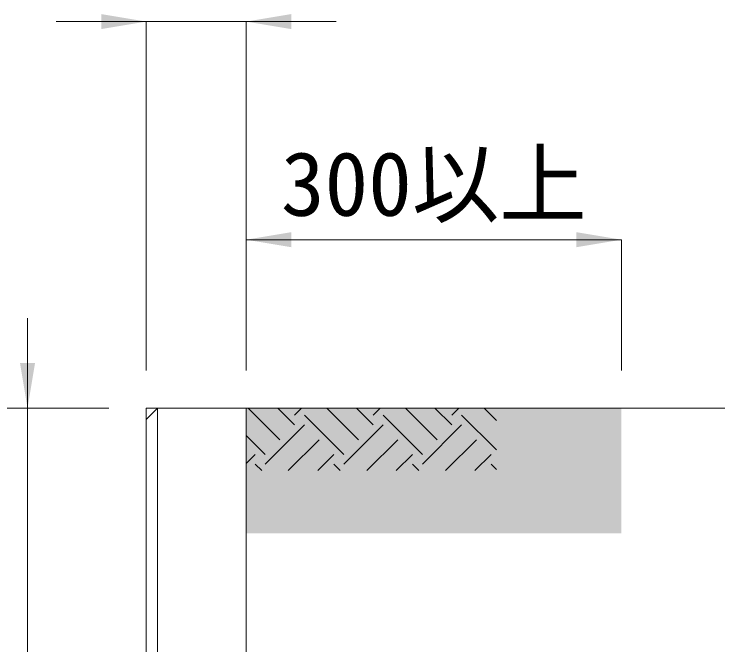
# Model space of a CAD drawing. Units: millimetres at full size, sheet at 1:40; details may follow other scales. Extents: x 221193 to 264773, y 874627 to 883926.
# Drawn here: x 250316 to 250879, y 880815 to 881319 of the extents above; entities that cross this region are included whole.
import ezdxf
from ezdxf.enums import TextEntityAlignment as Align

# ---------------------------------------------------------------- set-up
doc = ezdxf.new("R2010")
doc.units = ezdxf.units.MM
doc.header["$LTSCALE"] = 40
for name, color, linetype, lineweight in [('ハッチング', 7, 'Continuous', 5), ('寸法線', 7, 'Continuous', 13), ('本体', 2, 'Continuous', 20), ('舗装・基礎', 3, 'Continuous', 13), ('補助線', 8, 'Continuous', 13)]:
    doc.layers.add(name, color=color, linetype=linetype, lineweight=lineweight)
doc.layers.add('ハッチング_土質', color=30, linetype='Continuous')
doc.styles.add('ＭＳ ゴシック', font='')
doc.styles.get('ＭＳ ゴシック').set_extended_font_data('MS Gothic')

# ---------------------------------------------------------------- blocks, each defined once
blk = doc.blocks.new('filled_arrow')
at = {"color": 0, "linetype": 'Continuous', "lineweight": -2}
blk.add_solid([(7.5, 1.25), (0, 0), (7.5, -1.25)], dxfattribs=at)

msp = doc.modelspace()

# ---------------------------------------------------------------- hatches: boundary and pattern name
at = {"layer": 'ハッチング_土質'}
msp.add_hatch(color=256, dxfattribs=at).paths.add_polyline_path([(250802.14, 880904.11), (250802.14, 881004.14), (250502.14, 881004.14), (250502.14, 880904.14)])

# ---------------------------------------------------------------- linework, layer by layer
at = {"layer": 'ハッチング'}
for p, q in [((250529, 880978.88), (250503.74, 881004.14)), ((250540.79, 880990.66), (250527.31, 881004.14)), ((250540.79, 880998.52), (250546.4, 881004.14)), ((250591.86, 880978.88), (250566.6, 881004.14)), ((250603.65, 880990.66), (250590.17, 881004.14)), ((250603.65, 880998.52), (250609.27, 881004.14)), ((250654.72, 880978.88), (250629.46, 881004.14)), ((250666.51, 880990.66), (250653.04, 881004.14)), ((250666.51, 880998.52), (250672.13, 881004.14)), ((250702.14, 880994.32), (250692.33, 881004.14)), ((250580.08, 880967.09), (250548.65, 880998.52)), ((250642.94, 880967.09), (250611.51, 880998.52)), ((250702.14, 880970.75), (250674.37, 880998.52)), ((250517.21, 880959.23), (250548.65, 880990.66)), ((250580.08, 880959.23), (250611.51, 880990.66)), ((250642.94, 880959.23), (250674.37, 880990.66)), ((250517.21, 880967.09), (250502.14, 880982.16)), ((250535.69, 880954.14), (250560.43, 880978.88)), ((250598.56, 880954.14), (250623.29, 880978.88)), ((250661.42, 880954.14), (250686.16, 880978.88)), ((250502.14, 880959.87), (250509.36, 880967.09)), ((250559.27, 880954.14), (250572.22, 880967.09)), ((250622.13, 880954.14), (250635.08, 880967.09)), ((250684.99, 880954.14), (250697.94, 880967.09)), ((250514.45, 880954.14), (250509.36, 880959.23)), ((250577.31, 880954.14), (250572.22, 880959.23)), ((250640.17, 880954.14), (250635.08, 880959.23)), ((250702.14, 880955.03), (250697.94, 880959.23))]:
    msp.add_line(p, q, dxfattribs=at)
at = {"layer": '寸法線'}
for p, q in [((250350.14, 881313.14), (250574.14, 881313.14)), ((250422.14, 881034.14), (250422.14, 881313.14)), ((250502.14, 881034.14), (250502.14, 881313.14)), ((250502.14, 881138.77), (250802.14, 881138.77)), ((250502.14, 881034.14), (250502.14, 881138.77)), ((250802.14, 881034.14), (250802.14, 881138.77)), ((250327.2, 880732.14), (250327.2, 881076.14)), ((250392.14, 881004.14), (249802.17, 881004.14)), ((250392.14, 881004.14), (250122.16, 881004.14)), ((250392.14, 881004.14), (250327.2, 881004.14))]:
    msp.add_line(p, q, dxfattribs=at)
at = {"layer": '本体'}
for p, q in [((250431.14, 881004.14), (250422.14, 880995.14)), ((250431.14, 881004.14), (250502.14, 881004.14)), ((250502.14, 880754.14), (250502.14, 881004.14)), ((250422.14, 879754.14), (250422.14, 880995.14))]:
    msp.add_line(p, q, dxfattribs=at)
at = {"layer": '本体', "lineweight": 9}
msp.add_line((250431.14, 879754.14), (250431.14, 881004.14), dxfattribs=at)
at = {"layer": '舗装・基礎'}
msp.add_line((250502.14, 881004.14), (251522.14, 881004.14), dxfattribs=at)
at = {"layer": '補助線'}
for p in [(250422.14, 880995.14), (250431.14, 881004.14)]:
    msp.add_line(p, (250422.14, 881004.14), dxfattribs=at)

# ---------------------------------------------------------------- block references
at = {"layer": '寸法線', "xscale": 4.8, "yscale": 4.8}
for p, rotation in [((250422.14, 881313.14), 180), ((250802.14, 881138.77), 180), ((250327.2, 881004.14), 90)]:
    msp.add_blockref('filled_arrow', p, dxfattribs=dict(at, rotation=rotation))
for p in [(250502.14, 881313.14), (250502.14, 881138.77)]:
    msp.add_blockref('filled_arrow', p, dxfattribs=at)

# ---------------------------------------------------------------- texts
at = {"layer": '寸法線', "style": 'ＭＳ ゴシック'}
msp.add_text('300以上', height=51.27, dxfattribs=at).set_placement((250652.14, 881183.51), align=Align.MIDDLE_CENTER)

doc.saveas('drawing.dxf')
